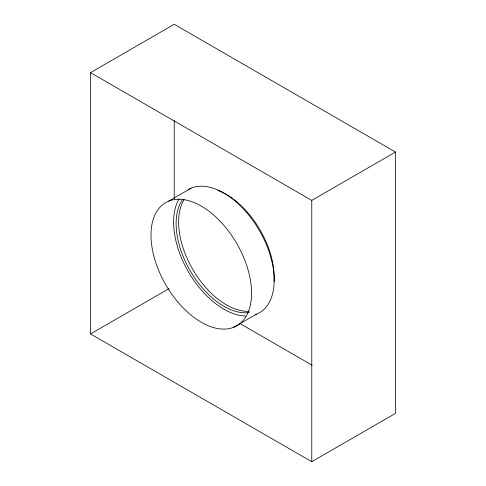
<?xml version="1.0" encoding="UTF-8"?>
<svg xmlns="http://www.w3.org/2000/svg" width="486" height="486" viewBox="0 0 486 486"><rect width="100%" height="100%" fill="white"/><g stroke="black" fill="none" stroke-linecap="round" stroke-linejoin="round"><path stroke-width="0.73" d="M90.499 72.639L174.231 24.3L395.501 152.051L395.501 413.361L311.769 461.7L90.499 333.949L90.499 72.639L311.769 200.39L395.501 152.051M168.654 201.155L191.259 188.106M90.499 333.949L168.994 288.629M233.918 327.2A71.12 41.061 60 0 0 218.105 219.168A71.12 41.061 60 0 0 151.832 246.171A71.12 41.061 60 0 0 233.918 327.2L256.523 314.15M239.89 323.518L312.115 365.217M311.769 200.39L311.769 461.7M174.231 120.492L174.231 198.507M188.058 189.698A71.12 41.061 60 0 1 261.286 233.894A71.12 41.061 60 0 1 255.18 314.655M245.509 316.04A71.12 41.061 60 0 1 187.845 270.805A71.12 41.061 60 0 1 179.103 198.871M249.318 311.313A67.56 39.008 60 0 1 192.954 269.748A67.56 39.008 60 0 1 184.048 199.71M217.734 190.421A67.56 39.008 60 0 1 274.031 281.54M249.124 312.541A67.56 39.008 60 0 1 190.506 271.31A67.56 39.008 60 0 1 182.754 199.333"/></g></svg>
